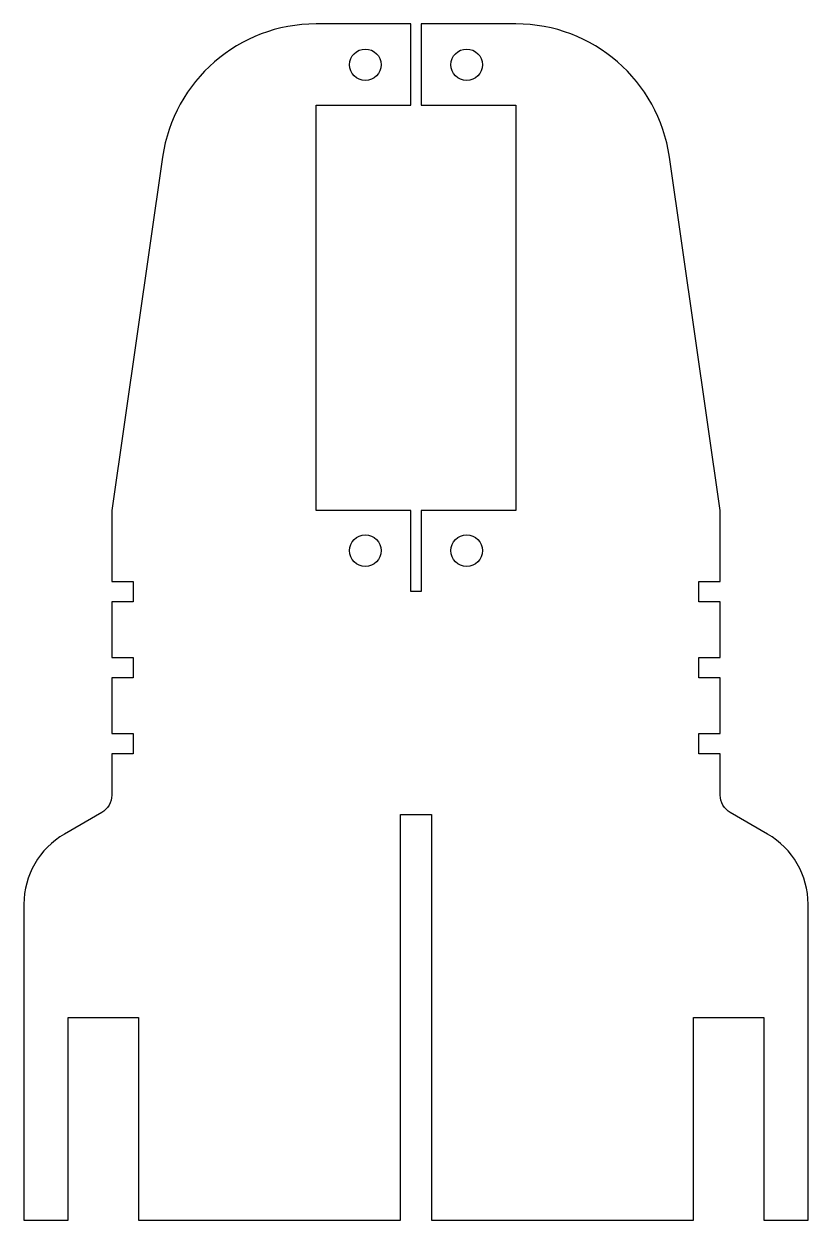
# Model space of a CAD drawing. Header units: millimetres. Extents: x -39 to 39, y -154 to -36.
import ezdxf

# ---------------------------------------------------------------- set-up
doc = ezdxf.new("R2010")
doc.units = ezdxf.units.MM
doc.layers.get('0').update_dxf_attribs({"linetype": 'CONTINUOUS'})

msp = doc.modelspace()

# ---------------------------------------------------------------- linework, layer by layer
msp.add_lwpolyline([(38.67, -123.31, 0.267949), (34.67, -116.38), (31, -114.26, -0.267949), (30, -112.53), (30, -108.46), (27.9, -108.46), (27.9, -106.46), (30, -106.46), (30, -100.96), (27.9, -100.96), (27.9, -98.96), (30, -98.96), (30, -93.46), (27.9, -93.46), (27.9, -91.46), (30, -91.46), (30, -84.46), (25, -49.59, 0.373086), (9.85, -36.46), (0.5, -36.46), (0.5, -44.46), (9.85, -44.46), (9.85, -84.46), (0.5, -84.46), (0.5, -92.46), (-0.5, -92.46), (-0.5, -84.46), (-9.85, -84.46), (-9.85, -44.46), (-0.5, -44.46), (-0.5, -36.46), (-9.85, -36.46, 0.373086), (-25, -49.59), (-30, -84.46), (-30, -91.46), (-27.9, -91.46), (-27.9, -93.46), (-30, -93.46), (-30, -98.96), (-27.9, -98.96), (-27.9, -100.96), (-30, -100.96), (-30, -106.46), (-27.9, -106.46), (-27.9, -108.46), (-30, -108.46), (-30, -112.53, -0.267949), (-31, -114.26), (-34.67, -116.38, 0.267949), (-38.67, -123.31), (-38.67, -154.46), (-34.31, -154.46), (-34.31, -134.46), (-27.36, -134.46), (-27.36, -154.46), (-1.53, -154.46), (-1.53, -114.46), (1.53, -114.46), (1.53, -154.46), (27.36, -154.46), (27.36, -134.46), (34.31, -134.46), (34.31, -154.46), (38.67, -154.46)], format="xyb", close=True)
for centre in [(-5, -40.49), (5, -40.49), (-5, -88.42), (5, -88.42)]:
    msp.add_circle(centre, 1.55)

doc.saveas('drawing.dxf')
